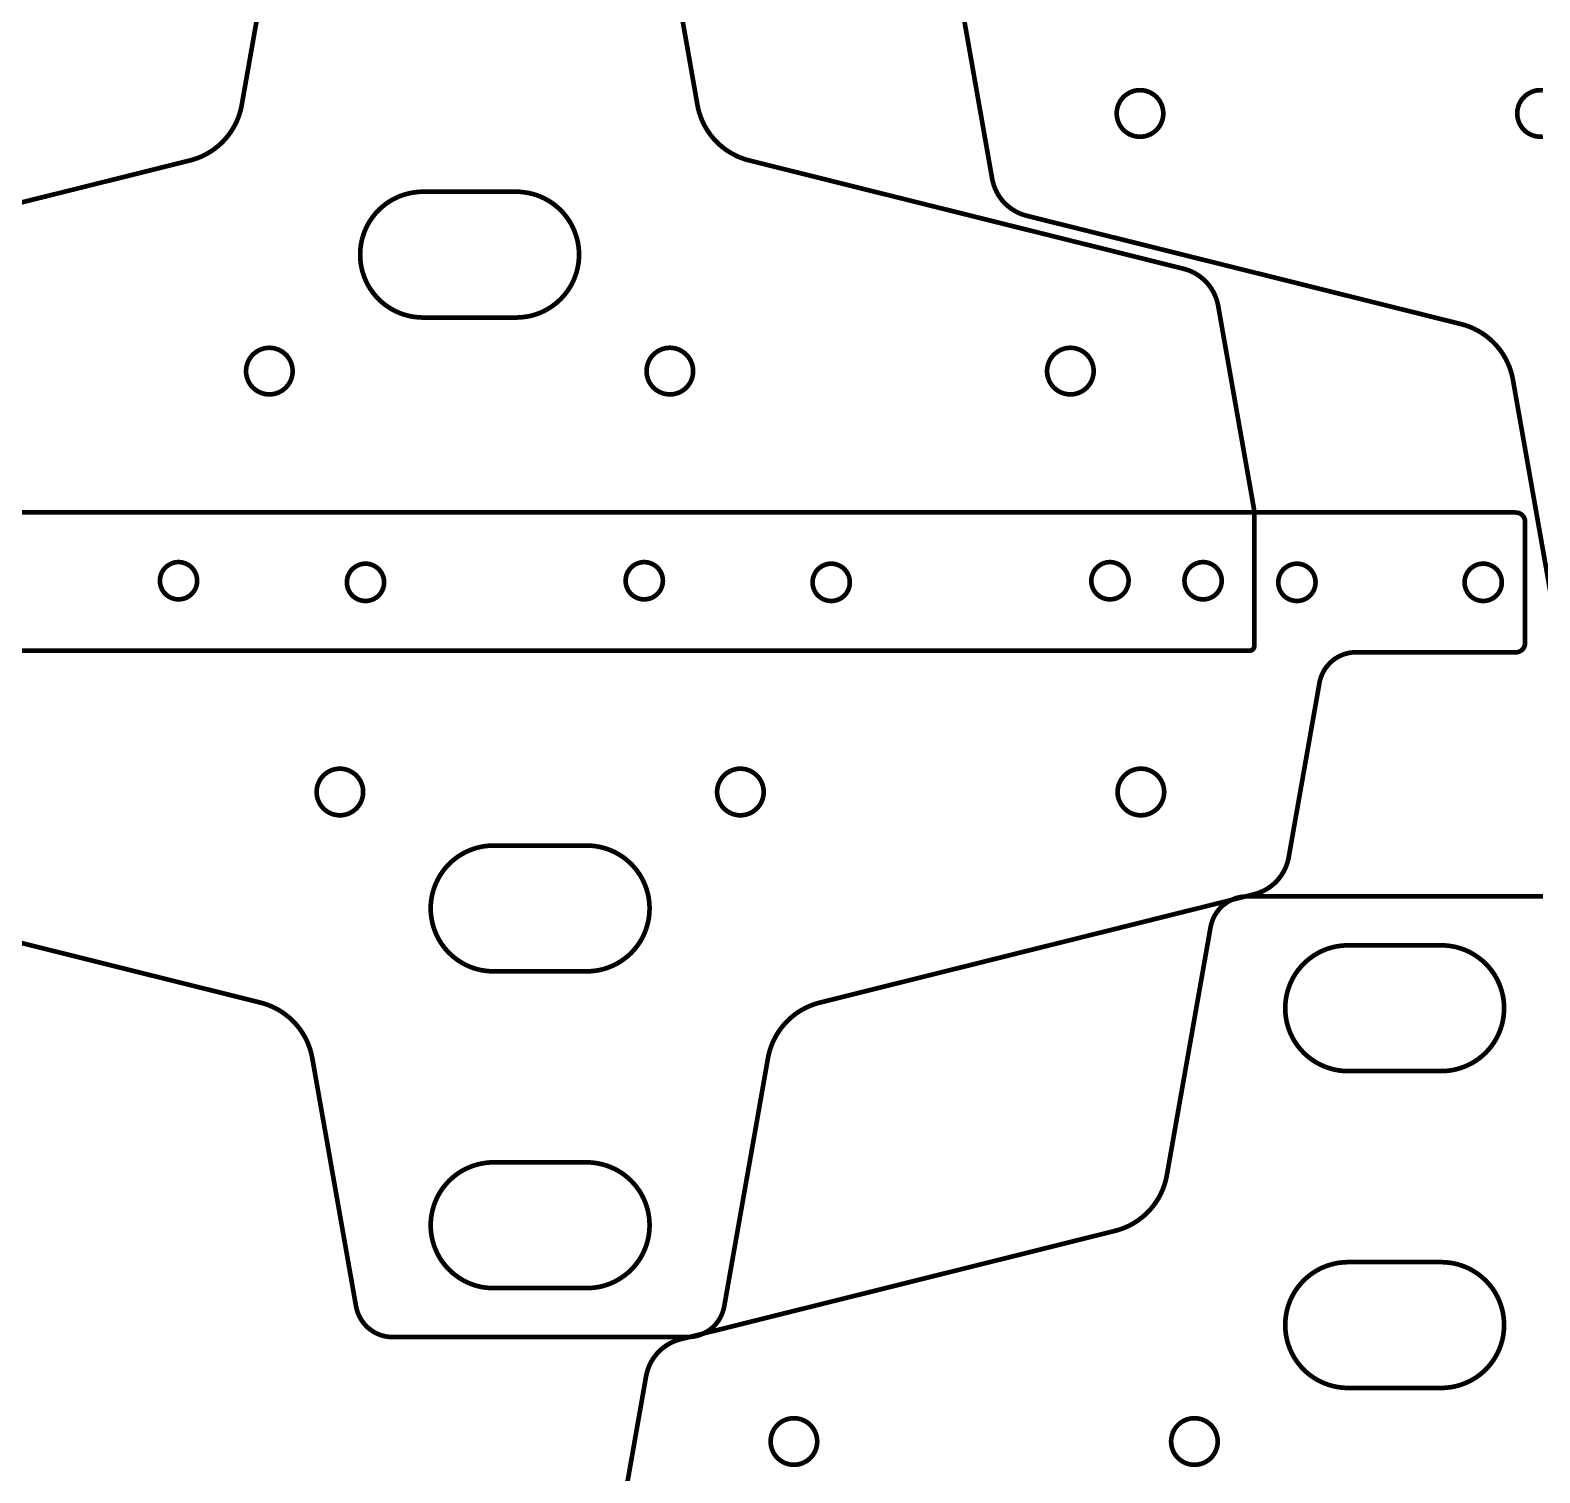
# Model space of a CAD drawing. Extents: x 0 to 1251, y 0 to 2501.
# Drawn here: x 442.6 to 766.7, y 1131.9 to 1441.6 of the extents above; entities that cross this region are included whole.
import ezdxf

# ---------------------------------------------------------------- set-up
doc = ezdxf.new("R2010")
doc.units = 0
doc.layers.get('0').update_dxf_attribs({"linetype": 'CONTINUOUS'})

msp = doc.modelspace()

# ---------------------------------------------------------------- linework, layer by layer
at = {"color": 0, "const_width": 1}
for points in [[(576.458, 1478.81), (585.844, 1425.58), (585.867, 1425.44), (585.947, 1425.04), (586.071, 1424.51), (586.213, 1424), (586.372, 1423.49), (586.55, 1422.97), (586.746, 1422.47), (586.96, 1421.97), (587.192, 1421.49), (587.44, 1421.01), (587.707, 1420.54), (587.989, 1420.08), (588.287, 1419.64), (588.603, 1419.19), (588.935, 1418.78), (589.282, 1418.36), (589.553, 1418.06), (589.646, 1417.96), (589.738, 1417.85), (590.024, 1417.57), (590.414, 1417.18), (590.817, 1416.82), (591.232, 1416.49), (591.658, 1416.15), (592.096, 1415.83), (592.544, 1415.54), (593.003, 1415.26), (593.471, 1415), (593.949, 1414.75), (594.436, 1414.51), (594.931, 1414.31), (595.435, 1414.11), (595.944, 1413.93), (596.463, 1413.76), (596.856, 1413.67), (596.988, 1413.63), (690.239, 1390.38), (690.414, 1390.33), (690.933, 1390.18), (691.61, 1389.93), (692.264, 1389.64), (692.894, 1389.29), (693.5, 1388.9), (694.075, 1388.48), (694.621, 1388.01), (695.01, 1387.63), (695.133, 1387.49), (695.256, 1387.36), (695.607, 1386.95), (696.037, 1386.37), (696.425, 1385.77), (696.768, 1385.14), (697.065, 1384.48), (697.315, 1383.81), (697.517, 1383.12), (697.636, 1382.59), (697.668, 1382.41), (705.425, 1338.42), (705.425, 1309.42), (705.425, 1309.37), (705.406, 1309.22), (705.349, 1309.03), (705.257, 1308.86), (705.167, 1308.74), (705.132, 1308.71), (705.097, 1308.68), (704.979, 1308.58), (704.807, 1308.49), (704.621, 1308.44), (704.474, 1308.42), (704.425, 1308.42), (327.424, 1308.42)], [(383.611, 1390.38), (476.863, 1413.63), (476.994, 1413.67), (477.387, 1413.76), (477.904, 1413.93), (478.415, 1414.11), (478.918, 1414.31), (479.414, 1414.51), (479.9, 1414.75), (480.378, 1415), (480.847, 1415.26), (481.306, 1415.54), (481.754, 1415.83), (482.192, 1416.15), (482.618, 1416.49), (483.033, 1416.82), (483.436, 1417.18), (483.826, 1417.57), (484.111, 1417.85), (484.204, 1417.96), (484.297, 1418.06), (484.567, 1418.36), (484.915, 1418.78), (485.246, 1419.19), (485.561, 1419.64), (485.861, 1420.08), (486.143, 1420.54), (486.41, 1421.01), (486.658, 1421.49), (486.889, 1421.97), (487.103, 1422.47), (487.3, 1422.97), (487.478, 1423.49), (487.637, 1424), (487.779, 1424.51), (487.901, 1425.04), (487.982, 1425.44), (488.006, 1425.58), (497.392, 1478.81)], [(770.343, 1313.33), (760.957, 1366.56), (760.933, 1366.69), (760.853, 1367.09), (760.731, 1367.62), (760.589, 1368.14), (760.429, 1368.66), (760.25, 1369.17), (760.054, 1369.67), (759.84, 1370.16), (759.61, 1370.65), (759.36, 1371.13), (759.094, 1371.59), (758.813, 1372.05), (758.512, 1372.5), (758.197, 1372.94), (757.865, 1373.37), (757.518, 1373.78), (757.249, 1374.09), (757.156, 1374.18), (757.063, 1374.28), (756.778, 1374.57), (756.387, 1374.95), (755.985, 1375.31), (755.569, 1375.66), (755.143, 1375.99), (754.706, 1376.3), (754.257, 1376.6), (753.799, 1376.88), (753.329, 1377.14), (752.851, 1377.39), (752.365, 1377.62), (751.869, 1377.84), (751.367, 1378.03), (750.856, 1378.21), (750.339, 1378.37), (749.946, 1378.48), (749.814, 1378.51), (656.563, 1401.76), (656.387, 1401.81), (655.868, 1401.96), (655.192, 1402.21), (654.537, 1402.5), (653.906, 1402.85), (653.301, 1403.24), (652.725, 1403.67), (652.181, 1404.13), (651.792, 1404.51), (651.668, 1404.64), (651.544, 1404.78), (651.194, 1405.19), (650.762, 1405.76), (650.375, 1406.38), (650.032, 1407), (649.735, 1407.65), (649.486, 1408.33), (649.285, 1409.01), (649.165, 1409.54), (649.133, 1409.72), (641.376, 1453.72)], [(767.387, 1418.75), (767.004, 1418.72), (766.876, 1418.72), (766.749, 1418.72), (766.365, 1418.75), (765.868, 1418.82), (765.389, 1418.94), (764.929, 1419.11), (764.493, 1419.32), (764.081, 1419.57), (763.696, 1419.86), (763.34, 1420.18), (763.018, 1420.54), (762.731, 1420.93), (762.479, 1421.33), (762.269, 1421.78), (762.101, 1422.24), (761.978, 1422.71), (761.901, 1423.21), (761.876, 1423.6), (761.876, 1423.72), (761.876, 1423.85), (761.901, 1424.24), (761.978, 1424.72), (762.101, 1425.21), (762.269, 1425.67), (762.479, 1426.1), (762.731, 1426.51), (763.018, 1426.9), (763.34, 1427.25), (763.696, 1427.58), (764.081, 1427.86), (764.493, 1428.11), (764.929, 1428.33), (765.389, 1428.5), (765.868, 1428.63), (766.365, 1428.69), (766.749, 1428.72), (766.876, 1428.72), (767.004, 1428.72), (767.387, 1428.69)], [(384.569, 1338.08), (761.571, 1338.08)], [(761.571, 1338.06), (761.622, 1338.06), (761.775, 1338.05), (761.974, 1338.02), (762.165, 1337.97), (762.349, 1337.9), (762.524, 1337.82), (762.689, 1337.72), (762.843, 1337.6), (762.985, 1337.48), (763.114, 1337.33), (763.229, 1337.18), (763.329, 1337.01), (763.412, 1336.84), (763.481, 1336.66), (763.529, 1336.46), (763.56, 1336.27), (763.569, 1336.11), (763.569, 1336.06), (763.569, 1310.06), (763.569, 1310.01), (763.56, 1309.86), (763.531, 1309.67), (763.483, 1309.48), (763.418, 1309.3), (763.335, 1309.12), (763.233, 1308.95), (763.117, 1308.79), (763.019, 1308.68), (762.983, 1308.65), (762.949, 1308.61), (762.838, 1308.51), (762.679, 1308.4), (762.511, 1308.3), (762.335, 1308.21), (762.151, 1308.15), (761.961, 1308.1), (761.767, 1308.07), (761.618, 1308.06), (761.569, 1308.06), (727.286, 1308.07), (727.11, 1308.07), (726.583, 1308.04), (725.89, 1307.95), (725.211, 1307.8), (724.549, 1307.59), (723.907, 1307.33), (723.289, 1307.01), (722.699, 1306.63), (722.276, 1306.32), (722.142, 1306.2), (722.007, 1306.09), (721.624, 1305.73), (721.151, 1305.21), (720.728, 1304.66), (720.354, 1304.08), (720.033, 1303.46), (719.767, 1302.82), (719.557, 1302.15), (719.435, 1301.64), (719.404, 1301.46), (712.813, 1264.08), (712.782, 1263.91), (712.661, 1263.38), (712.46, 1262.68), (712.211, 1262.01), (711.914, 1261.36), (711.571, 1260.73), (711.183, 1260.12), (710.751, 1259.55), (710.401, 1259.13), (710.278, 1259), (710.154, 1258.87), (709.767, 1258.49), (709.221, 1258.02), (708.644, 1257.59), (708.04, 1257.2), (707.408, 1256.86), (706.754, 1256.57), (706.079, 1256.32), (705.558, 1256.16), (705.383, 1256.12), (612.132, 1232.87), (612, 1232.83), (611.608, 1232.73), (611.09, 1232.57), (610.579, 1232.39), (610.076, 1232.19), (609.581, 1231.98), (609.094, 1231.75), (608.617, 1231.5), (608.149, 1231.24), (607.689, 1230.96), (607.24, 1230.66), (606.803, 1230.34), (606.376, 1230.01), (605.961, 1229.67), (605.558, 1229.31), (605.168, 1228.93), (604.883, 1228.64), (604.79, 1228.54), (604.699, 1228.44), (604.428, 1228.14), (604.081, 1227.72), (603.749, 1227.3), (603.433, 1226.86), (603.133, 1226.41), (602.851, 1225.95), (602.586, 1225.48), (602.338, 1225.01), (602.106, 1224.52), (601.892, 1224.02), (601.696, 1223.52), (601.517, 1223.02), (601.357, 1222.5), (601.215, 1221.98), (601.093, 1221.45), (601.012, 1221.05), (600.989, 1220.92), (591.603, 1167.69), (591.572, 1167.52), (591.451, 1167), (591.24, 1166.34), (590.974, 1165.69), (590.653, 1165.08), (590.281, 1164.49), (589.857, 1163.94), (589.385, 1163.42), (589.001, 1163.06), (588.867, 1162.95), (588.733, 1162.84), (588.31, 1162.52), (587.721, 1162.15), (587.103, 1161.83), (586.461, 1161.56), (585.799, 1161.35), (585.119, 1161.2), (584.426, 1161.11), (583.9, 1161.08), (583.725, 1161.08), (520.415, 1161.08), (520.24, 1161.08), (519.714, 1161.11), (519.021, 1161.2), (518.342, 1161.35), (517.679, 1161.56), (517.037, 1161.83), (516.419, 1162.15), (515.831, 1162.52), (515.407, 1162.84), (515.272, 1162.95), (515.139, 1163.06), (514.756, 1163.42), (514.283, 1163.94), (513.86, 1164.49), (513.488, 1165.08), (513.167, 1165.69), (512.9, 1166.34), (512.689, 1167), (512.567, 1167.52), (512.536, 1167.69), (503.151, 1220.92), (503.128, 1221.05), (503.047, 1221.45), (502.925, 1221.98), (502.783, 1222.5), (502.622, 1223.02), (502.444, 1223.52), (502.249, 1224.02), (502.035, 1224.52), (501.803, 1225.01), (501.554, 1225.48), (501.289, 1225.95), (501.006, 1226.41), (500.707, 1226.86), (500.392, 1227.3), (500.06, 1227.72), (499.713, 1228.14), (499.442, 1228.44), (499.35, 1228.54), (499.257, 1228.64), (498.972, 1228.93), (498.582, 1229.31), (498.179, 1229.67), (497.764, 1230.01), (497.338, 1230.34), (496.899, 1230.66), (496.451, 1230.96), (495.992, 1231.24), (495.524, 1231.5), (495.046, 1231.75), (494.56, 1231.98), (494.064, 1232.19), (493.561, 1232.39), (493.05, 1232.57), (492.532, 1232.73), (492.139, 1232.83), (492.008, 1232.87), (398.757, 1256.12)], [(568.228, 1115.27), (574.819, 1152.66), (574.851, 1152.83), (574.971, 1153.36), (575.172, 1154.05), (575.421, 1154.73), (575.718, 1155.38), (576.061, 1156.01), (576.449, 1156.62), (576.881, 1157.19), (577.231, 1157.61), (577.354, 1157.74), (577.478, 1157.87), (577.867, 1158.25), (578.411, 1158.72), (578.988, 1159.15), (579.592, 1159.54), (580.224, 1159.88), (580.878, 1160.17), (581.554, 1160.42), (582.074, 1160.58), (582.249, 1160.62), (675.5, 1183.87), (675.632, 1183.91), (676.025, 1184.01), (676.542, 1184.17), (677.053, 1184.35), (677.556, 1184.55), (678.051, 1184.76), (678.537, 1184.99), (679.015, 1185.24), (679.485, 1185.5), (679.943, 1185.78), (680.392, 1186.08), (680.829, 1186.4), (681.256, 1186.73), (681.671, 1187.07), (682.074, 1187.43), (682.464, 1187.81), (682.749, 1188.1), (682.842, 1188.2), (682.935, 1188.3), (683.204, 1188.6), (683.551, 1189.02), (683.883, 1189.44), (684.199, 1189.88), (684.499, 1190.33), (684.781, 1190.79), (685.046, 1191.26), (685.296, 1191.73), (685.526, 1192.22), (685.74, 1192.71), (685.936, 1193.22), (686.115, 1193.73), (686.275, 1194.24), (686.417, 1194.76), (686.539, 1195.29), (686.619, 1195.69), (686.643, 1195.82), (696.029, 1249.05), (696.06, 1249.22), (696.181, 1249.74), (696.392, 1250.4), (696.658, 1251.05), (696.979, 1251.66), (697.353, 1252.25), (697.775, 1252.8), (698.247, 1253.32), (698.631, 1253.68), (698.765, 1253.79), (698.9, 1253.9), (699.322, 1254.22), (699.911, 1254.59), (700.529, 1254.91), (701.171, 1255.18), (701.833, 1255.39), (702.512, 1255.54), (703.206, 1255.63), (703.732, 1255.66), (703.907, 1255.66), (767.217, 1255.66), (767.393, 1255.66)]]:
    msp.add_lwpolyline(points, dxfattribs=at)
for points in [[(685.876, 1423.72), (685.876, 1423.6), (685.85, 1423.21), (685.775, 1422.71), (685.651, 1422.24), (685.483, 1421.78), (685.272, 1421.33), (685.022, 1420.93), (684.735, 1420.54), (684.411, 1420.18), (684.057, 1419.86), (683.672, 1419.57), (683.26, 1419.32), (682.822, 1419.11), (682.363, 1418.94), (681.883, 1418.82), (681.387, 1418.75), (681.004, 1418.72), (680.876, 1418.72), (680.749, 1418.72), (680.365, 1418.75), (679.868, 1418.82), (679.389, 1418.94), (678.929, 1419.11), (678.493, 1419.32), (678.081, 1419.57), (677.696, 1419.86), (677.34, 1420.18), (677.018, 1420.54), (676.731, 1420.93), (676.479, 1421.33), (676.269, 1421.78), (676.101, 1422.24), (675.978, 1422.71), (675.901, 1423.21), (675.876, 1423.6), (675.876, 1423.72), (675.876, 1423.85), (675.901, 1424.24), (675.978, 1424.72), (676.101, 1425.21), (676.269, 1425.67), (676.479, 1426.1), (676.731, 1426.51), (677.018, 1426.9), (677.34, 1427.25), (677.696, 1427.58), (678.081, 1427.86), (678.493, 1428.11), (678.929, 1428.33), (679.389, 1428.5), (679.868, 1428.63), (680.365, 1428.69), (680.749, 1428.72), (680.876, 1428.72), (681.004, 1428.72), (681.387, 1428.69), (681.883, 1428.63), (682.363, 1428.5), (682.822, 1428.33), (683.26, 1428.11), (683.672, 1427.86), (684.057, 1427.58), (684.411, 1427.25), (684.735, 1426.9), (685.022, 1426.51), (685.272, 1426.1), (685.483, 1425.67), (685.651, 1425.21), (685.775, 1424.72), (685.85, 1424.24), (685.876, 1423.85), (685.876, 1423.72)], [(546.925, 1379.92), (547.15, 1379.92), (547.825, 1379.95), (548.713, 1380.04), (549.588, 1380.18), (550.447, 1380.38), (551.287, 1380.64), (552.108, 1380.95), (552.904, 1381.31), (553.675, 1381.73), (554.417, 1382.19), (555.129, 1382.7), (555.807, 1383.25), (556.45, 1383.85), (557.056, 1384.49), (557.619, 1385.18), (558.14, 1385.9), (558.504, 1386.47), (558.617, 1386.67), (558.729, 1386.86), (559.04, 1387.46), (559.407, 1388.27), (559.718, 1389.11), (559.972, 1389.94), (560.171, 1390.81), (560.311, 1391.67), (560.397, 1392.54), (560.425, 1393.42), (560.397, 1394.29), (560.311, 1395.17), (560.171, 1396.03), (559.972, 1396.89), (559.718, 1397.72), (559.407, 1398.56), (559.04, 1399.38), (558.729, 1399.97), (558.617, 1400.17), (558.504, 1400.36), (558.14, 1400.93), (557.619, 1401.65), (557.056, 1402.35), (556.45, 1402.99), (555.807, 1403.58), (555.129, 1404.14), (554.417, 1404.65), (553.675, 1405.11), (552.904, 1405.51), (552.108, 1405.89), (551.287, 1406.19), (550.447, 1406.44), (549.588, 1406.65), (548.713, 1406.79), (547.825, 1406.89), (547.15, 1406.92), (546.925, 1406.92), (526.925, 1406.92), (526.7, 1406.92), (526.025, 1406.89), (525.136, 1406.79), (524.261, 1406.65), (523.403, 1406.44), (522.561, 1406.19), (521.742, 1405.89), (520.946, 1405.51), (520.175, 1405.11), (519.432, 1404.65), (518.721, 1404.14), (518.042, 1403.58), (517.4, 1402.99), (516.794, 1402.35), (516.231, 1401.65), (515.71, 1400.93), (515.346, 1400.36), (515.233, 1400.17), (515.121, 1399.97), (514.81, 1399.38), (514.442, 1398.56), (514.132, 1397.72), (513.876, 1396.89), (513.679, 1396.03), (513.537, 1395.17), (513.453, 1394.29), (513.425, 1393.42), (513.453, 1392.54), (513.537, 1391.67), (513.679, 1390.81), (513.876, 1389.94), (514.132, 1389.11), (514.442, 1388.27), (514.81, 1387.46), (515.121, 1386.86), (515.233, 1386.67), (515.346, 1386.47), (515.71, 1385.9), (516.231, 1385.18), (516.794, 1384.49), (517.4, 1383.85), (518.042, 1383.25), (518.721, 1382.7), (519.432, 1382.19), (520.175, 1381.73), (520.946, 1381.31), (521.742, 1380.95), (522.561, 1380.64), (523.403, 1380.38), (524.261, 1380.18), (525.136, 1380.04), (526.025, 1379.95), (526.7, 1379.92), (526.925, 1379.92), (546.925, 1379.92)], [(498.925, 1368.42), (498.925, 1368.29), (498.899, 1367.91), (498.824, 1367.41), (498.7, 1366.93), (498.532, 1366.47), (498.321, 1366.03), (498.071, 1365.62), (497.783, 1365.24), (497.46, 1364.88), (497.106, 1364.56), (496.721, 1364.27), (496.308, 1364.02), (495.871, 1363.81), (495.411, 1363.64), (494.932, 1363.52), (494.436, 1363.44), (494.053, 1363.42), (493.925, 1363.42), (493.797, 1363.42), (493.414, 1363.44), (492.917, 1363.52), (492.438, 1363.64), (491.979, 1363.81), (491.542, 1364.02), (491.129, 1364.27), (490.744, 1364.56), (490.389, 1364.88), (490.067, 1365.24), (489.779, 1365.62), (489.528, 1366.03), (489.318, 1366.47), (489.15, 1366.93), (489.026, 1367.41), (488.95, 1367.91), (488.925, 1368.29), (488.925, 1368.42), (488.925, 1368.54), (488.95, 1368.93), (489.026, 1369.43), (489.15, 1369.9), (489.318, 1370.36), (489.528, 1370.8), (489.779, 1371.21), (490.067, 1371.6), (490.389, 1371.95), (490.744, 1372.27), (491.129, 1372.56), (491.542, 1372.81), (491.979, 1373.02), (492.438, 1373.19), (492.917, 1373.32), (493.414, 1373.39), (493.797, 1373.42), (493.925, 1373.42), (494.053, 1373.42), (494.436, 1373.39), (494.932, 1373.32), (495.411, 1373.19), (495.871, 1373.02), (496.308, 1372.81), (496.721, 1372.56), (497.106, 1372.27), (497.46, 1371.95), (497.783, 1371.6), (498.071, 1371.21), (498.321, 1370.8), (498.532, 1370.36), (498.7, 1369.9), (498.824, 1369.43), (498.899, 1368.93), (498.925, 1368.54), (498.925, 1368.42)], [(584.925, 1368.42), (584.925, 1368.29), (584.899, 1367.91), (584.824, 1367.41), (584.7, 1366.93), (584.532, 1366.47), (584.321, 1366.03), (584.071, 1365.62), (583.783, 1365.24), (583.46, 1364.88), (583.106, 1364.56), (582.721, 1364.27), (582.308, 1364.02), (581.871, 1363.81), (581.411, 1363.64), (580.932, 1363.52), (580.436, 1363.44), (580.053, 1363.42), (579.925, 1363.42), (579.797, 1363.42), (579.414, 1363.44), (578.917, 1363.52), (578.438, 1363.64), (577.979, 1363.81), (577.542, 1364.02), (577.129, 1364.27), (576.744, 1364.56), (576.389, 1364.88), (576.067, 1365.24), (575.779, 1365.62), (575.528, 1366.03), (575.318, 1366.47), (575.15, 1366.93), (575.026, 1367.41), (574.95, 1367.91), (574.925, 1368.29), (574.925, 1368.42), (574.925, 1368.54), (574.95, 1368.93), (575.026, 1369.43), (575.15, 1369.9), (575.318, 1370.36), (575.528, 1370.8), (575.779, 1371.21), (576.067, 1371.6), (576.389, 1371.95), (576.744, 1372.27), (577.129, 1372.56), (577.542, 1372.81), (577.979, 1373.02), (578.438, 1373.19), (578.917, 1373.32), (579.414, 1373.39), (579.797, 1373.42), (579.925, 1373.42), (580.053, 1373.42), (580.436, 1373.39), (580.932, 1373.32), (581.411, 1373.19), (581.871, 1373.02), (582.308, 1372.81), (582.721, 1372.56), (583.106, 1372.27), (583.46, 1371.95), (583.783, 1371.6), (584.071, 1371.21), (584.321, 1370.8), (584.532, 1370.36), (584.7, 1369.9), (584.824, 1369.43), (584.899, 1368.93), (584.925, 1368.54), (584.925, 1368.42)], [(670.925, 1368.42), (670.925, 1368.29), (670.899, 1367.91), (670.824, 1367.41), (670.7, 1366.93), (670.532, 1366.47), (670.321, 1366.03), (670.071, 1365.62), (669.783, 1365.24), (669.46, 1364.88), (669.106, 1364.56), (668.721, 1364.27), (668.308, 1364.02), (667.871, 1363.81), (667.411, 1363.64), (666.932, 1363.52), (666.436, 1363.44), (666.053, 1363.42), (665.925, 1363.42), (665.797, 1363.42), (665.414, 1363.44), (664.917, 1363.52), (664.438, 1363.64), (663.979, 1363.81), (663.542, 1364.02), (663.129, 1364.27), (662.744, 1364.56), (662.389, 1364.88), (662.067, 1365.24), (661.779, 1365.62), (661.528, 1366.03), (661.318, 1366.47), (661.15, 1366.93), (661.026, 1367.41), (660.95, 1367.91), (660.925, 1368.29), (660.925, 1368.42), (660.925, 1368.54), (660.95, 1368.93), (661.026, 1369.43), (661.15, 1369.9), (661.318, 1370.36), (661.528, 1370.8), (661.779, 1371.21), (662.067, 1371.6), (662.389, 1371.95), (662.744, 1372.27), (663.129, 1372.56), (663.542, 1372.81), (663.979, 1373.02), (664.438, 1373.19), (664.917, 1373.32), (665.414, 1373.39), (665.797, 1373.42), (665.925, 1373.42), (666.053, 1373.42), (666.436, 1373.39), (666.932, 1373.32), (667.411, 1373.19), (667.871, 1373.02), (668.308, 1372.81), (668.721, 1372.56), (669.106, 1372.27), (669.46, 1371.95), (669.783, 1371.6), (670.071, 1371.21), (670.321, 1370.8), (670.532, 1370.36), (670.7, 1369.9), (670.824, 1369.43), (670.899, 1368.93), (670.925, 1368.54), (670.925, 1368.42)], [(478.425, 1323.42), (478.425, 1323.32), (478.404, 1323.01), (478.343, 1322.61), (478.244, 1322.23), (478.111, 1321.86), (477.942, 1321.51), (477.742, 1321.18), (477.511, 1320.87), (477.253, 1320.59), (476.969, 1320.33), (476.661, 1320.1), (476.332, 1319.9), (475.982, 1319.73), (475.614, 1319.6), (475.231, 1319.5), (474.833, 1319.44), (474.526, 1319.42), (474.425, 1319.42), (474.322, 1319.42), (474.015, 1319.44), (473.618, 1319.5), (473.235, 1319.6), (472.868, 1319.73), (472.518, 1319.9), (472.189, 1320.1), (471.881, 1320.33), (471.596, 1320.59), (471.339, 1320.87), (471.108, 1321.18), (470.907, 1321.51), (470.739, 1321.86), (470.604, 1322.23), (470.506, 1322.61), (470.446, 1323.01), (470.425, 1323.32), (470.425, 1323.42), (470.425, 1323.52), (470.446, 1323.83), (470.506, 1324.22), (470.604, 1324.61), (470.739, 1324.97), (470.907, 1325.32), (471.108, 1325.65), (471.339, 1325.96), (471.596, 1326.25), (471.881, 1326.5), (472.189, 1326.73), (472.518, 1326.93), (472.868, 1327.1), (473.235, 1327.24), (473.618, 1327.34), (474.015, 1327.4), (474.322, 1327.42), (474.425, 1327.42), (474.526, 1327.42), (474.833, 1327.4), (475.231, 1327.34), (475.614, 1327.24), (475.982, 1327.1), (476.332, 1326.93), (476.661, 1326.73), (476.969, 1326.5), (477.253, 1326.25), (477.511, 1325.96), (477.742, 1325.65), (477.942, 1325.32), (478.111, 1324.97), (478.244, 1324.61), (478.343, 1324.22), (478.404, 1323.83), (478.425, 1323.52), (478.425, 1323.42)], [(518.569, 1323.08), (518.569, 1322.98), (518.55, 1322.67), (518.489, 1322.27), (518.39, 1321.89), (518.256, 1321.52), (518.088, 1321.17), (517.887, 1320.84), (517.657, 1320.53), (517.399, 1320.25), (517.114, 1319.99), (516.807, 1319.76), (516.476, 1319.56), (516.126, 1319.39), (515.76, 1319.26), (515.376, 1319.16), (514.979, 1319.1), (514.672, 1319.08), (514.569, 1319.08), (514.468, 1319.08), (514.161, 1319.1), (513.764, 1319.16), (513.381, 1319.26), (513.012, 1319.39), (512.664, 1319.56), (512.333, 1319.76), (512.026, 1319.99), (511.742, 1320.25), (511.483, 1320.53), (511.253, 1320.84), (511.053, 1321.17), (510.885, 1321.52), (510.75, 1321.89), (510.651, 1322.27), (510.59, 1322.67), (510.569, 1322.98), (510.569, 1323.08), (510.569, 1323.18), (510.59, 1323.49), (510.651, 1323.88), (510.75, 1324.27), (510.885, 1324.63), (511.053, 1324.98), (511.253, 1325.31), (511.483, 1325.62), (511.742, 1325.91), (512.026, 1326.16), (512.333, 1326.39), (512.664, 1326.59), (513.012, 1326.76), (513.381, 1326.9), (513.764, 1327), (514.161, 1327.06), (514.468, 1327.08), (514.569, 1327.08), (514.672, 1327.08), (514.979, 1327.06), (515.376, 1327), (515.76, 1326.9), (516.126, 1326.76), (516.476, 1326.59), (516.807, 1326.39), (517.114, 1326.16), (517.399, 1325.91), (517.657, 1325.62), (517.887, 1325.31), (518.088, 1324.98), (518.256, 1324.63), (518.39, 1324.27), (518.489, 1323.88), (518.55, 1323.49), (518.569, 1323.18), (518.569, 1323.08)], [(578.425, 1323.42), (578.425, 1323.32), (578.404, 1323.01), (578.343, 1322.61), (578.244, 1322.23), (578.111, 1321.86), (577.942, 1321.51), (577.742, 1321.18), (577.511, 1320.87), (577.253, 1320.59), (576.969, 1320.33), (576.661, 1320.1), (576.332, 1319.9), (575.982, 1319.73), (575.614, 1319.6), (575.231, 1319.5), (574.833, 1319.44), (574.526, 1319.42), (574.425, 1319.42), (574.322, 1319.42), (574.015, 1319.44), (573.618, 1319.5), (573.235, 1319.6), (572.868, 1319.73), (572.518, 1319.9), (572.189, 1320.1), (571.881, 1320.33), (571.596, 1320.59), (571.339, 1320.87), (571.108, 1321.18), (570.907, 1321.51), (570.739, 1321.86), (570.604, 1322.23), (570.506, 1322.61), (570.446, 1323.01), (570.425, 1323.32), (570.425, 1323.42), (570.425, 1323.52), (570.446, 1323.83), (570.506, 1324.22), (570.604, 1324.61), (570.739, 1324.97), (570.907, 1325.32), (571.108, 1325.65), (571.339, 1325.96), (571.596, 1326.25), (571.881, 1326.5), (572.189, 1326.73), (572.518, 1326.93), (572.868, 1327.1), (573.235, 1327.24), (573.618, 1327.34), (574.015, 1327.4), (574.322, 1327.42), (574.425, 1327.42), (574.526, 1327.42), (574.833, 1327.4), (575.231, 1327.34), (575.614, 1327.24), (575.982, 1327.1), (576.332, 1326.93), (576.661, 1326.73), (576.969, 1326.5), (577.253, 1326.25), (577.511, 1325.96), (577.742, 1325.65), (577.942, 1325.32), (578.111, 1324.97), (578.244, 1324.61), (578.343, 1324.22), (578.404, 1323.83), (578.425, 1323.52), (578.425, 1323.42)], [(618.569, 1323.08), (618.569, 1322.98), (618.55, 1322.67), (618.489, 1322.27), (618.39, 1321.89), (618.256, 1321.52), (618.088, 1321.17), (617.887, 1320.84), (617.657, 1320.53), (617.399, 1320.25), (617.114, 1319.99), (616.807, 1319.76), (616.476, 1319.56), (616.126, 1319.39), (615.76, 1319.26), (615.376, 1319.16), (614.979, 1319.1), (614.672, 1319.08), (614.569, 1319.08), (614.468, 1319.08), (614.161, 1319.1), (613.764, 1319.16), (613.381, 1319.26), (613.012, 1319.39), (612.664, 1319.56), (612.333, 1319.76), (612.026, 1319.99), (611.742, 1320.25), (611.483, 1320.53), (611.253, 1320.84), (611.053, 1321.17), (610.885, 1321.52), (610.75, 1321.89), (610.651, 1322.27), (610.59, 1322.67), (610.569, 1322.98), (610.569, 1323.08), (610.569, 1323.18), (610.59, 1323.49), (610.651, 1323.88), (610.75, 1324.27), (610.885, 1324.63), (611.053, 1324.98), (611.253, 1325.31), (611.483, 1325.62), (611.742, 1325.91), (612.026, 1326.16), (612.333, 1326.39), (612.664, 1326.59), (613.012, 1326.76), (613.381, 1326.9), (613.764, 1327), (614.161, 1327.06), (614.468, 1327.08), (614.569, 1327.08), (614.672, 1327.08), (614.979, 1327.06), (615.376, 1327), (615.76, 1326.9), (616.126, 1326.76), (616.476, 1326.59), (616.807, 1326.39), (617.114, 1326.16), (617.399, 1325.91), (617.657, 1325.62), (617.887, 1325.31), (618.088, 1324.98), (618.256, 1324.63), (618.39, 1324.27), (618.489, 1323.88), (618.55, 1323.49), (618.569, 1323.18), (618.569, 1323.08)], [(678.425, 1323.42), (678.425, 1323.32), (678.404, 1323.01), (678.343, 1322.61), (678.244, 1322.23), (678.111, 1321.86), (677.942, 1321.51), (677.742, 1321.18), (677.511, 1320.87), (677.253, 1320.59), (676.969, 1320.33), (676.661, 1320.1), (676.332, 1319.9), (675.982, 1319.73), (675.614, 1319.6), (675.231, 1319.5), (674.833, 1319.44), (674.526, 1319.42), (674.425, 1319.42), (674.322, 1319.42), (674.015, 1319.44), (673.618, 1319.5), (673.235, 1319.6), (672.868, 1319.73), (672.518, 1319.9), (672.189, 1320.1), (671.881, 1320.33), (671.596, 1320.59), (671.339, 1320.87), (671.108, 1321.18), (670.907, 1321.51), (670.739, 1321.86), (670.604, 1322.23), (670.506, 1322.61), (670.446, 1323.01), (670.425, 1323.32), (670.425, 1323.42), (670.425, 1323.52), (670.446, 1323.83), (670.506, 1324.22), (670.604, 1324.61), (670.739, 1324.97), (670.907, 1325.32), (671.108, 1325.65), (671.339, 1325.96), (671.596, 1326.25), (671.881, 1326.5), (672.189, 1326.73), (672.518, 1326.93), (672.868, 1327.1), (673.235, 1327.24), (673.618, 1327.34), (674.015, 1327.4), (674.322, 1327.42), (674.425, 1327.42), (674.526, 1327.42), (674.833, 1327.4), (675.231, 1327.34), (675.614, 1327.24), (675.982, 1327.1), (676.332, 1326.93), (676.661, 1326.73), (676.969, 1326.5), (677.253, 1326.25), (677.511, 1325.96), (677.742, 1325.65), (677.942, 1325.32), (678.111, 1324.97), (678.244, 1324.61), (678.343, 1324.22), (678.404, 1323.83), (678.425, 1323.52), (678.425, 1323.42)], [(698.425, 1323.42), (698.425, 1323.32), (698.404, 1323.01), (698.343, 1322.61), (698.244, 1322.23), (698.111, 1321.86), (697.942, 1321.51), (697.742, 1321.18), (697.511, 1320.87), (697.253, 1320.59), (696.969, 1320.33), (696.661, 1320.1), (696.332, 1319.9), (695.982, 1319.73), (695.614, 1319.6), (695.231, 1319.5), (694.833, 1319.44), (694.526, 1319.42), (694.425, 1319.42), (694.322, 1319.42), (694.015, 1319.44), (693.618, 1319.5), (693.235, 1319.6), (692.868, 1319.73), (692.518, 1319.9), (692.189, 1320.1), (691.881, 1320.33), (691.596, 1320.59), (691.339, 1320.87), (691.108, 1321.18), (690.907, 1321.51), (690.739, 1321.86), (690.604, 1322.23), (690.506, 1322.61), (690.446, 1323.01), (690.425, 1323.32), (690.425, 1323.42), (690.425, 1323.52), (690.446, 1323.83), (690.506, 1324.22), (690.604, 1324.61), (690.739, 1324.97), (690.907, 1325.32), (691.108, 1325.65), (691.339, 1325.96), (691.596, 1326.25), (691.881, 1326.5), (692.189, 1326.73), (692.518, 1326.93), (692.868, 1327.1), (693.235, 1327.24), (693.618, 1327.34), (694.015, 1327.4), (694.322, 1327.42), (694.425, 1327.42), (694.526, 1327.42), (694.833, 1327.4), (695.231, 1327.34), (695.614, 1327.24), (695.982, 1327.1), (696.332, 1326.93), (696.661, 1326.73), (696.969, 1326.5), (697.253, 1326.25), (697.511, 1325.96), (697.742, 1325.65), (697.942, 1325.32), (698.111, 1324.97), (698.244, 1324.61), (698.343, 1324.22), (698.404, 1323.83), (698.425, 1323.52), (698.425, 1323.42)], [(718.569, 1323.08), (718.569, 1322.98), (718.55, 1322.67), (718.489, 1322.27), (718.39, 1321.89), (718.256, 1321.52), (718.088, 1321.17), (717.887, 1320.84), (717.657, 1320.53), (717.399, 1320.25), (717.114, 1319.99), (716.807, 1319.76), (716.476, 1319.56), (716.126, 1319.39), (715.76, 1319.26), (715.376, 1319.16), (714.979, 1319.1), (714.672, 1319.08), (714.569, 1319.08), (714.468, 1319.08), (714.161, 1319.1), (713.764, 1319.16), (713.381, 1319.26), (713.012, 1319.39), (712.664, 1319.56), (712.333, 1319.76), (712.026, 1319.99), (711.742, 1320.25), (711.483, 1320.53), (711.253, 1320.84), (711.053, 1321.17), (710.885, 1321.52), (710.75, 1321.89), (710.651, 1322.27), (710.59, 1322.67), (710.569, 1322.98), (710.569, 1323.08), (710.569, 1323.18), (710.59, 1323.49), (710.651, 1323.88), (710.75, 1324.27), (710.885, 1324.63), (711.053, 1324.98), (711.253, 1325.31), (711.483, 1325.62), (711.742, 1325.91), (712.026, 1326.16), (712.333, 1326.39), (712.664, 1326.59), (713.012, 1326.76), (713.381, 1326.9), (713.764, 1327), (714.161, 1327.06), (714.468, 1327.08), (714.569, 1327.08), (714.672, 1327.08), (714.979, 1327.06), (715.376, 1327), (715.76, 1326.9), (716.126, 1326.76), (716.476, 1326.59), (716.807, 1326.39), (717.114, 1326.16), (717.399, 1325.91), (717.657, 1325.62), (717.887, 1325.31), (718.088, 1324.98), (718.256, 1324.63), (718.39, 1324.27), (718.489, 1323.88), (718.55, 1323.49), (718.569, 1323.18), (718.569, 1323.08)], [(758.569, 1323.08), (758.569, 1322.98), (758.55, 1322.67), (758.489, 1322.27), (758.39, 1321.89), (758.256, 1321.52), (758.088, 1321.17), (757.887, 1320.84), (757.657, 1320.53), (757.399, 1320.25), (757.114, 1319.99), (756.807, 1319.76), (756.476, 1319.56), (756.126, 1319.39), (755.76, 1319.26), (755.376, 1319.16), (754.979, 1319.1), (754.672, 1319.08), (754.569, 1319.08), (754.468, 1319.08), (754.161, 1319.1), (753.764, 1319.16), (753.381, 1319.26), (753.012, 1319.39), (752.664, 1319.56), (752.333, 1319.76), (752.026, 1319.99), (751.742, 1320.25), (751.483, 1320.53), (751.253, 1320.84), (751.053, 1321.17), (750.885, 1321.52), (750.75, 1321.89), (750.651, 1322.27), (750.59, 1322.67), (750.569, 1322.98), (750.569, 1323.08), (750.569, 1323.18), (750.59, 1323.49), (750.651, 1323.88), (750.75, 1324.27), (750.885, 1324.63), (751.053, 1324.98), (751.253, 1325.31), (751.483, 1325.62), (751.742, 1325.91), (752.026, 1326.16), (752.333, 1326.39), (752.664, 1326.59), (753.012, 1326.76), (753.381, 1326.9), (753.764, 1327), (754.161, 1327.06), (754.468, 1327.08), (754.569, 1327.08), (754.672, 1327.08), (754.979, 1327.06), (755.376, 1327), (755.76, 1326.9), (756.126, 1326.76), (756.476, 1326.59), (756.807, 1326.39), (757.114, 1326.16), (757.399, 1325.91), (757.657, 1325.62), (757.887, 1325.31), (758.088, 1324.98), (758.256, 1324.63), (758.39, 1324.27), (758.489, 1323.88), (758.55, 1323.49), (758.569, 1323.18), (758.569, 1323.08)], [(514.069, 1278.08), (514.069, 1277.95), (514.044, 1277.57), (513.968, 1277.07), (513.846, 1276.59), (513.678, 1276.13), (513.467, 1275.69), (513.217, 1275.28), (512.928, 1274.9), (512.606, 1274.54), (512.25, 1274.22), (511.865, 1273.93), (511.453, 1273.68), (511.017, 1273.47), (510.557, 1273.3), (510.078, 1273.18), (509.581, 1273.1), (509.197, 1273.08), (509.069, 1273.08), (508.942, 1273.08), (508.558, 1273.1), (508.063, 1273.18), (507.583, 1273.3), (507.124, 1273.47), (506.686, 1273.68), (506.275, 1273.93), (505.889, 1274.22), (505.535, 1274.54), (505.211, 1274.9), (504.924, 1275.28), (504.674, 1275.69), (504.463, 1276.13), (504.294, 1276.59), (504.172, 1277.07), (504.096, 1277.57), (504.069, 1277.95), (504.069, 1278.08), (504.069, 1278.21), (504.096, 1278.59), (504.172, 1279.08), (504.294, 1279.57), (504.463, 1280.02), (504.674, 1280.46), (504.924, 1280.87), (505.211, 1281.26), (505.535, 1281.61), (505.889, 1281.94), (506.275, 1282.22), (506.686, 1282.47), (507.124, 1282.68), (507.583, 1282.85), (508.063, 1282.98), (508.558, 1283.05), (508.942, 1283.08), (509.069, 1283.08), (509.197, 1283.08), (509.581, 1283.05), (510.078, 1282.98), (510.557, 1282.85), (511.017, 1282.68), (511.453, 1282.47), (511.865, 1282.22), (512.25, 1281.94), (512.606, 1281.61), (512.928, 1281.26), (513.217, 1280.87), (513.467, 1280.46), (513.678, 1280.02), (513.846, 1279.57), (513.968, 1279.08), (514.044, 1278.59), (514.069, 1278.21), (514.069, 1278.08)], [(600.069, 1278.08), (600.069, 1277.95), (600.044, 1277.57), (599.968, 1277.07), (599.846, 1276.59), (599.678, 1276.13), (599.467, 1275.69), (599.217, 1275.28), (598.928, 1274.9), (598.606, 1274.54), (598.25, 1274.22), (597.865, 1273.93), (597.453, 1273.68), (597.017, 1273.47), (596.557, 1273.3), (596.078, 1273.18), (595.582, 1273.1), (595.197, 1273.08), (595.069, 1273.08), (594.942, 1273.08), (594.558, 1273.1), (594.063, 1273.18), (593.583, 1273.3), (593.124, 1273.47), (592.686, 1273.68), (592.275, 1273.93), (591.89, 1274.22), (591.535, 1274.54), (591.213, 1274.9), (590.924, 1275.28), (590.674, 1275.69), (590.463, 1276.13), (590.294, 1276.59), (590.172, 1277.07), (590.096, 1277.57), (590.069, 1277.95), (590.069, 1278.08), (590.069, 1278.21), (590.096, 1278.59), (590.172, 1279.08), (590.294, 1279.57), (590.463, 1280.02), (590.674, 1280.46), (590.924, 1280.87), (591.213, 1281.26), (591.535, 1281.61), (591.89, 1281.94), (592.275, 1282.22), (592.686, 1282.47), (593.124, 1282.68), (593.583, 1282.85), (594.063, 1282.98), (594.558, 1283.05), (594.942, 1283.08), (595.069, 1283.08), (595.197, 1283.08), (595.582, 1283.05), (596.078, 1282.98), (596.557, 1282.85), (597.017, 1282.68), (597.453, 1282.47), (597.865, 1282.22), (598.25, 1281.94), (598.606, 1281.61), (598.928, 1281.26), (599.217, 1280.87), (599.467, 1280.46), (599.678, 1280.02), (599.846, 1279.57), (599.968, 1279.08), (600.044, 1278.59), (600.069, 1278.21), (600.069, 1278.08)], [(686.069, 1278.08), (686.069, 1277.95), (686.044, 1277.57), (685.968, 1277.07), (685.846, 1276.59), (685.678, 1276.13), (685.467, 1275.69), (685.217, 1275.28), (684.928, 1274.9), (684.606, 1274.54), (684.25, 1274.22), (683.865, 1273.93), (683.453, 1273.68), (683.017, 1273.47), (682.557, 1273.3), (682.078, 1273.18), (681.582, 1273.1), (681.197, 1273.08), (681.069, 1273.08), (680.942, 1273.08), (680.558, 1273.1), (680.063, 1273.18), (679.583, 1273.3), (679.124, 1273.47), (678.686, 1273.68), (678.275, 1273.93), (677.89, 1274.22), (677.535, 1274.54), (677.213, 1274.9), (676.924, 1275.28), (676.674, 1275.69), (676.463, 1276.13), (676.294, 1276.59), (676.172, 1277.07), (676.096, 1277.57), (676.069, 1277.95), (676.069, 1278.08), (676.069, 1278.21), (676.096, 1278.59), (676.172, 1279.08), (676.294, 1279.57), (676.463, 1280.02), (676.674, 1280.46), (676.924, 1280.87), (677.213, 1281.26), (677.535, 1281.61), (677.89, 1281.94), (678.275, 1282.22), (678.686, 1282.47), (679.124, 1282.68), (679.583, 1282.85), (680.063, 1282.98), (680.558, 1283.05), (680.942, 1283.08), (681.069, 1283.08), (681.197, 1283.08), (681.582, 1283.05), (682.078, 1282.98), (682.557, 1282.85), (683.017, 1282.68), (683.453, 1282.47), (683.865, 1282.22), (684.25, 1281.94), (684.606, 1281.61), (684.928, 1281.26), (685.217, 1280.87), (685.467, 1280.46), (685.678, 1280.02), (685.846, 1279.57), (685.968, 1279.08), (686.044, 1278.59), (686.069, 1278.21), (686.069, 1278.08)], [(542.069, 1266.58), (541.844, 1266.58), (541.171, 1266.55), (540.282, 1266.46), (539.407, 1266.31), (538.547, 1266.11), (537.707, 1265.85), (536.887, 1265.54), (536.09, 1265.18), (535.319, 1264.77), (534.578, 1264.31), (533.865, 1263.8), (533.188, 1263.24), (532.544, 1262.64), (531.94, 1262), (531.375, 1261.32), (530.854, 1260.59), (530.492, 1260.02), (530.379, 1259.83), (530.267, 1259.63), (529.954, 1259.03), (529.588, 1258.22), (529.276, 1257.39), (529.022, 1256.54), (528.825, 1255.69), (528.683, 1254.82), (528.599, 1253.95), (528.569, 1253.08), (528.599, 1252.2), (528.683, 1251.33), (528.825, 1250.47), (529.022, 1249.61), (529.276, 1248.77), (529.588, 1247.94), (529.954, 1247.12), (530.267, 1246.52), (530.379, 1246.33), (530.492, 1246.13), (530.854, 1245.56), (531.375, 1244.84), (531.94, 1244.15), (532.544, 1243.51), (533.188, 1242.91), (533.865, 1242.36), (534.578, 1241.85), (535.319, 1241.39), (536.09, 1240.97), (536.887, 1240.61), (537.707, 1240.3), (538.547, 1240.04), (539.407, 1239.84), (540.282, 1239.7), (541.171, 1239.61), (541.844, 1239.58), (542.069, 1239.58), (562.069, 1239.58), (562.294, 1239.58), (562.969, 1239.61), (563.858, 1239.7), (564.733, 1239.84), (565.593, 1240.04), (566.433, 1240.3), (567.253, 1240.61), (568.05, 1240.97), (568.819, 1241.39), (569.563, 1241.85), (570.274, 1242.36), (570.953, 1242.91), (571.596, 1243.51), (572.2, 1244.15), (572.764, 1244.84), (573.286, 1245.56), (573.649, 1246.13), (573.761, 1246.33), (573.874, 1246.52), (574.185, 1247.12), (574.553, 1247.94), (574.864, 1248.77), (575.118, 1249.61), (575.315, 1250.47), (575.457, 1251.33), (575.542, 1252.2), (575.569, 1253.08), (575.542, 1253.95), (575.457, 1254.82), (575.315, 1255.69), (575.118, 1256.54), (574.864, 1257.39), (574.553, 1258.22), (574.185, 1259.03), (573.874, 1259.63), (573.761, 1259.83), (573.649, 1260.02), (573.286, 1260.59), (572.764, 1261.32), (572.2, 1262), (571.596, 1262.64), (570.953, 1263.24), (570.274, 1263.8), (569.563, 1264.31), (568.819, 1264.77), (568.05, 1265.18), (567.253, 1265.54), (566.433, 1265.85), (565.593, 1266.11), (564.733, 1266.31), (563.858, 1266.46), (562.969, 1266.55), (562.294, 1266.58), (562.069, 1266.58), (542.069, 1266.58)], [(745.563, 1245.16), (745.787, 1245.16), (746.461, 1245.13), (747.35, 1245.04), (748.225, 1244.9), (749.085, 1244.69), (749.925, 1244.44), (750.744, 1244.13), (751.542, 1243.77), (752.313, 1243.35), (753.054, 1242.89), (753.767, 1242.38), (754.444, 1241.83), (755.088, 1241.23), (755.693, 1240.58), (756.257, 1239.9), (756.778, 1239.18), (757.142, 1238.61), (757.254, 1238.41), (757.365, 1238.22), (757.678, 1237.62), (758.044, 1236.8), (758.356, 1235.97), (758.61, 1235.13), (758.808, 1234.27), (758.949, 1233.41), (759.033, 1232.53), (759.063, 1231.66), (759.033, 1230.79), (758.949, 1229.92), (758.808, 1229.05), (758.61, 1228.2), (758.356, 1227.35), (758.044, 1226.52), (757.678, 1225.71), (757.365, 1225.11), (757.254, 1224.91), (757.142, 1224.72), (756.778, 1224.15), (756.257, 1223.42), (755.693, 1222.74), (755.088, 1222.09), (754.444, 1221.49), (753.767, 1220.94), (753.054, 1220.43), (752.313, 1219.97), (751.542, 1219.56), (750.744, 1219.2), (749.925, 1218.89), (749.085, 1218.63), (748.225, 1218.43), (747.35, 1218.28), (746.461, 1218.19), (745.787, 1218.16), (745.563, 1218.16), (725.563, 1218.16), (725.338, 1218.16), (724.662, 1218.19), (723.774, 1218.28), (722.899, 1218.43), (722.04, 1218.63), (721.199, 1218.89), (720.379, 1219.2), (719.583, 1219.56), (718.813, 1219.97), (718.069, 1220.43), (717.358, 1220.94), (716.679, 1221.49), (716.036, 1222.09), (715.432, 1222.74), (714.868, 1223.42), (714.346, 1224.15), (713.983, 1224.72), (713.871, 1224.91), (713.758, 1225.11), (713.447, 1225.71), (713.079, 1226.52), (712.768, 1227.35), (712.514, 1228.2), (712.317, 1229.05), (712.175, 1229.92), (712.09, 1230.79), (712.063, 1231.66), (712.09, 1232.53), (712.175, 1233.41), (712.317, 1234.27), (712.514, 1235.13), (712.768, 1235.97), (713.079, 1236.8), (713.447, 1237.62), (713.758, 1238.22), (713.871, 1238.41), (713.983, 1238.61), (714.346, 1239.18), (714.868, 1239.9), (715.432, 1240.58), (716.036, 1241.23), (716.679, 1241.83), (717.358, 1242.38), (718.069, 1242.89), (718.813, 1243.35), (719.583, 1243.77), (720.379, 1244.13), (721.199, 1244.44), (722.04, 1244.69), (722.899, 1244.9), (723.774, 1245.04), (724.662, 1245.13), (725.338, 1245.16), (725.563, 1245.16), (745.563, 1245.16)], [(542.069, 1171.58), (541.844, 1171.58), (541.171, 1171.61), (540.282, 1171.7), (539.407, 1171.84), (538.547, 1172.04), (537.707, 1172.3), (536.887, 1172.61), (536.09, 1172.97), (535.319, 1173.39), (534.578, 1173.85), (533.865, 1174.36), (533.188, 1174.91), (532.544, 1175.51), (531.94, 1176.15), (531.375, 1176.84), (530.854, 1177.56), (530.492, 1178.13), (530.379, 1178.33), (530.267, 1178.52), (529.954, 1179.12), (529.588, 1179.94), (529.276, 1180.77), (529.022, 1181.61), (528.825, 1182.47), (528.683, 1183.33), (528.599, 1184.2), (528.569, 1185.08), (528.599, 1185.95), (528.683, 1186.82), (528.825, 1187.69), (529.022, 1188.54), (529.276, 1189.39), (529.588, 1190.22), (529.954, 1191.03), (530.267, 1191.63), (530.379, 1191.83), (530.492, 1192.02), (530.854, 1192.59), (531.375, 1193.32), (531.94, 1194), (532.544, 1194.64), (533.188, 1195.24), (533.865, 1195.8), (534.578, 1196.31), (535.319, 1196.77), (536.09, 1197.18), (536.887, 1197.54), (537.707, 1197.85), (538.547, 1198.11), (539.407, 1198.31), (540.282, 1198.46), (541.171, 1198.55), (541.844, 1198.58), (542.069, 1198.58), (562.069, 1198.58), (562.294, 1198.58), (562.969, 1198.55), (563.858, 1198.46), (564.733, 1198.31), (565.593, 1198.11), (566.433, 1197.85), (567.253, 1197.54), (568.05, 1197.18), (568.819, 1196.77), (569.563, 1196.31), (570.274, 1195.8), (570.953, 1195.24), (571.596, 1194.64), (572.2, 1194), (572.764, 1193.32), (573.286, 1192.59), (573.649, 1192.02), (573.761, 1191.83), (573.874, 1191.63), (574.185, 1191.03), (574.553, 1190.22), (574.864, 1189.39), (575.118, 1188.54), (575.315, 1187.69), (575.457, 1186.82), (575.542, 1185.95), (575.569, 1185.08), (575.542, 1184.2), (575.457, 1183.33), (575.315, 1182.47), (575.118, 1181.61), (574.864, 1180.77), (574.553, 1179.94), (574.185, 1179.12), (573.874, 1178.52), (573.761, 1178.33), (573.649, 1178.13), (573.286, 1177.56), (572.764, 1176.84), (572.2, 1176.15), (571.596, 1175.51), (570.953, 1174.91), (570.274, 1174.36), (569.563, 1173.85), (568.819, 1173.39), (568.05, 1172.97), (567.253, 1172.61), (566.433, 1172.3), (565.593, 1172.04), (564.733, 1171.84), (563.858, 1171.7), (562.969, 1171.61), (562.294, 1171.58), (562.069, 1171.58), (542.069, 1171.58)], [(745.563, 1150.16), (745.787, 1150.16), (746.461, 1150.19), (747.35, 1150.28), (748.225, 1150.43), (749.085, 1150.63), (749.925, 1150.89), (750.744, 1151.2), (751.542, 1151.56), (752.313, 1151.97), (753.054, 1152.43), (753.767, 1152.94), (754.444, 1153.49), (755.088, 1154.09), (755.693, 1154.74), (756.257, 1155.42), (756.778, 1156.15), (757.142, 1156.72), (757.254, 1156.91), (757.365, 1157.11), (757.678, 1157.71), (758.044, 1158.52), (758.356, 1159.35), (758.61, 1160.2), (758.808, 1161.05), (758.949, 1161.92), (759.033, 1162.79), (759.063, 1163.66), (759.033, 1164.53), (758.949, 1165.41), (758.808, 1166.27), (758.61, 1167.13), (758.356, 1167.97), (758.044, 1168.8), (757.678, 1169.62), (757.365, 1170.22), (757.254, 1170.41), (757.142, 1170.61), (756.778, 1171.18), (756.257, 1171.9), (755.693, 1172.58), (755.088, 1173.23), (754.444, 1173.83), (753.767, 1174.38), (753.054, 1174.89), (752.313, 1175.35), (751.542, 1175.77), (750.744, 1176.13), (749.925, 1176.44), (749.085, 1176.69), (748.225, 1176.9), (747.35, 1177.04), (746.461, 1177.13), (745.787, 1177.16), (745.563, 1177.16), (725.563, 1177.16), (725.338, 1177.16), (724.662, 1177.13), (723.774, 1177.04), (722.899, 1176.9), (722.04, 1176.69), (721.199, 1176.44), (720.379, 1176.13), (719.583, 1175.77), (718.813, 1175.35), (718.069, 1174.89), (717.358, 1174.38), (716.679, 1173.83), (716.036, 1173.23), (715.432, 1172.58), (714.868, 1171.9), (714.346, 1171.18), (713.983, 1170.61), (713.871, 1170.41), (713.758, 1170.22), (713.447, 1169.62), (713.079, 1168.8), (712.768, 1167.97), (712.514, 1167.13), (712.317, 1166.27), (712.175, 1165.41), (712.09, 1164.53), (712.063, 1163.66), (712.09, 1162.79), (712.175, 1161.92), (712.317, 1161.05), (712.514, 1160.2), (712.768, 1159.35), (713.079, 1158.52), (713.447, 1157.71), (713.758, 1157.11), (713.871, 1156.91), (713.983, 1156.72), (714.346, 1156.15), (714.868, 1155.42), (715.432, 1154.74), (716.036, 1154.09), (716.679, 1153.49), (717.358, 1152.94), (718.069, 1152.43), (718.813, 1151.97), (719.583, 1151.56), (720.379, 1151.2), (721.199, 1150.89), (722.04, 1150.63), (722.899, 1150.43), (723.774, 1150.28), (724.662, 1150.19), (725.338, 1150.16), (725.563, 1150.16), (745.563, 1150.16)], [(611.563, 1138.66), (611.563, 1138.53), (611.536, 1138.15), (611.461, 1137.65), (611.338, 1137.18), (611.169, 1136.72), (610.958, 1136.28), (610.708, 1135.87), (610.421, 1135.48), (610.097, 1135.13), (609.743, 1134.8), (609.358, 1134.52), (608.946, 1134.27), (608.508, 1134.05), (608.049, 1133.89), (607.569, 1133.76), (607.074, 1133.69), (606.69, 1133.66), (606.563, 1133.66), (606.435, 1133.66), (606.051, 1133.69), (605.554, 1133.76), (605.075, 1133.89), (604.615, 1134.05), (604.179, 1134.27), (603.767, 1134.52), (603.382, 1134.8), (603.026, 1135.13), (602.704, 1135.48), (602.417, 1135.87), (602.165, 1136.28), (601.956, 1136.72), (601.787, 1137.18), (601.664, 1137.65), (601.588, 1138.15), (601.563, 1138.53), (601.563, 1138.66), (601.563, 1138.79), (601.588, 1139.17), (601.664, 1139.67), (601.787, 1140.15), (601.956, 1140.61), (602.165, 1141.04), (602.417, 1141.46), (602.704, 1141.84), (603.026, 1142.2), (603.382, 1142.52), (603.767, 1142.81), (604.179, 1143.06), (604.615, 1143.27), (605.075, 1143.44), (605.554, 1143.56), (606.051, 1143.64), (606.435, 1143.66), (606.563, 1143.66), (606.69, 1143.66), (607.074, 1143.64), (607.569, 1143.56), (608.049, 1143.44), (608.508, 1143.27), (608.946, 1143.06), (609.358, 1142.81), (609.743, 1142.52), (610.097, 1142.2), (610.421, 1141.84), (610.708, 1141.46), (610.958, 1141.04), (611.169, 1140.61), (611.338, 1140.15), (611.461, 1139.67), (611.536, 1139.17), (611.563, 1138.79), (611.563, 1138.66)], [(697.563, 1138.66), (697.563, 1138.53), (697.536, 1138.15), (697.461, 1137.65), (697.338, 1137.18), (697.169, 1136.72), (696.958, 1136.28), (696.708, 1135.87), (696.421, 1135.48), (696.097, 1135.13), (695.743, 1134.8), (695.358, 1134.52), (694.946, 1134.27), (694.508, 1134.05), (694.049, 1133.89), (693.569, 1133.76), (693.074, 1133.69), (692.69, 1133.66), (692.563, 1133.66), (692.435, 1133.66), (692.051, 1133.69), (691.554, 1133.76), (691.075, 1133.89), (690.615, 1134.05), (690.179, 1134.27), (689.767, 1134.52), (689.382, 1134.8), (689.026, 1135.13), (688.704, 1135.48), (688.417, 1135.87), (688.165, 1136.28), (687.956, 1136.72), (687.787, 1137.18), (687.664, 1137.65), (687.588, 1138.15), (687.563, 1138.53), (687.563, 1138.66), (687.563, 1138.79), (687.588, 1139.17), (687.664, 1139.67), (687.787, 1140.15), (687.956, 1140.61), (688.165, 1141.04), (688.417, 1141.46), (688.704, 1141.84), (689.026, 1142.2), (689.382, 1142.52), (689.767, 1142.81), (690.179, 1143.06), (690.615, 1143.27), (691.075, 1143.44), (691.554, 1143.56), (692.051, 1143.64), (692.435, 1143.66), (692.563, 1143.66), (692.69, 1143.66), (693.074, 1143.64), (693.569, 1143.56), (694.049, 1143.44), (694.508, 1143.27), (694.946, 1143.06), (695.358, 1142.81), (695.743, 1142.52), (696.097, 1142.2), (696.421, 1141.84), (696.708, 1141.46), (696.958, 1141.04), (697.169, 1140.61), (697.338, 1140.15), (697.461, 1139.67), (697.536, 1139.17), (697.563, 1138.79), (697.563, 1138.66)]]:
    msp.add_lwpolyline(points, close=True, dxfattribs=at)

doc.saveas('drawing.dxf')
